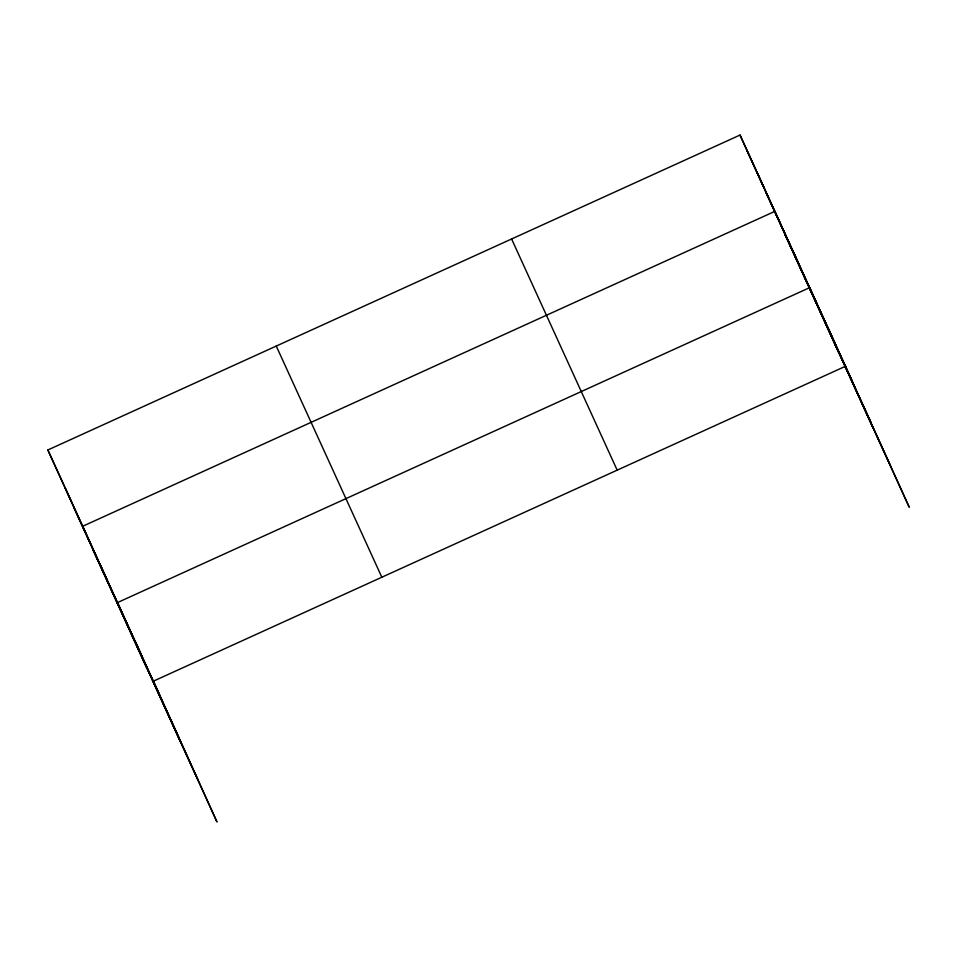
<?xml version="1.0" encoding="UTF-8"?>
<svg xmlns="http://www.w3.org/2000/svg" width="957" height="957" viewBox="0 0 957 957"><rect width="100%" height="100%" fill="white"/><g stroke="black" fill="none" stroke-linecap="round" stroke-linejoin="round"><path stroke-width="1.44" d="M845.581 366.232L153.407 681.157L216.976 821.943L47.85 449.981L740.024 135.057L909.15 507.019L740.024 135.057M746.974 150.452L852.531 381.628M765.66 191.831L871.217 423.006M784.907 234.465L890.465 465.64M511.6 238.987L617.169 470.15M276.262 346.063L381.831 577.227M47.85 449.981L160.357 696.552M73.486 506.755L179.043 737.931M92.733 549.39L198.29 780.565M827.638 326.935L834.588 342.319M873.263 428.413L809.694 287.626L117.52 602.563L181.088 743.35M792.276 249.49L799.227 264.886M838.428 352.128L774.859 211.341L82.685 526.266L146.254 667.053M757.442 173.205L764.392 188.589M135.463 641.86L142.414 657.256M100.102 564.415L107.052 579.81M65.267 488.13L72.218 503.526"/></g></svg>
